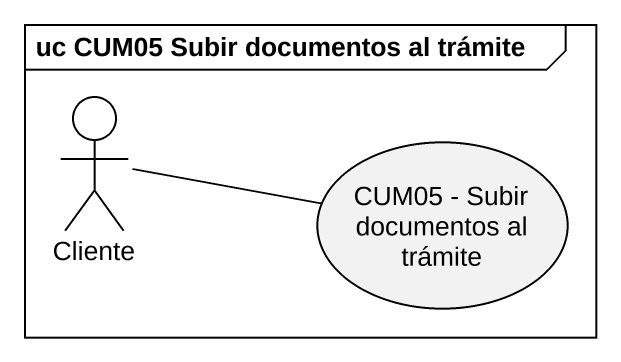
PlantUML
@startuml
mainframe uc CUM05 Subir documentos al trámite
actor Cliente
usecase "CUM05 - Subir documentos al trámite" as CUM05_Subir_documentos_al
CUM05_Subir_documentos_al -left- Cliente
@enduml
